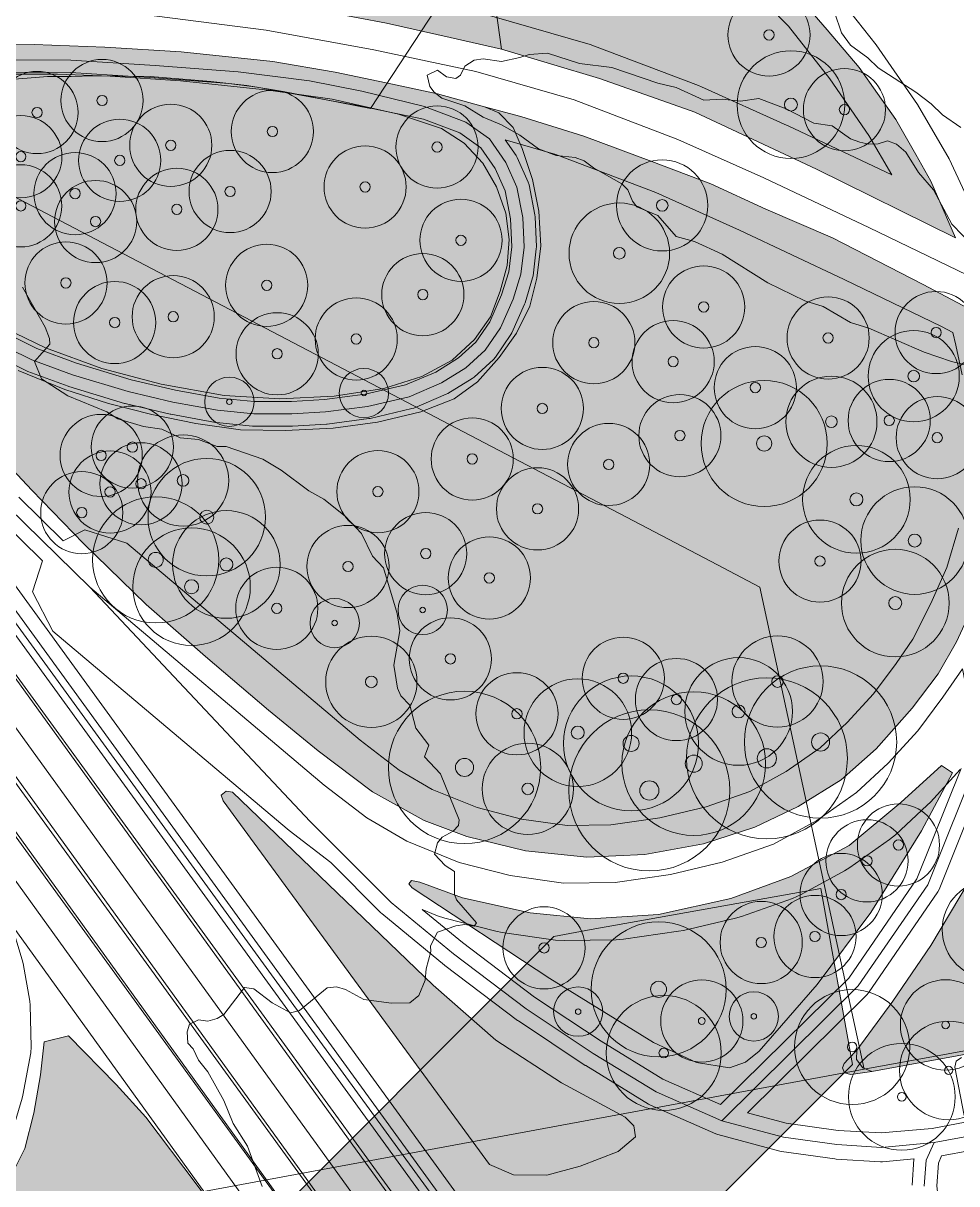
# Model space of a CAD drawing. Header units: metres. Extents: x -8 to 1190, y -11 to 1223.
# Drawn here: x 900 to 1013.7, y 630.9 to 772.1 of the extents above; entities that cross this region are included whole.
import ezdxf

# ---------------------------------------------------------------- set-up
doc = ezdxf.new("R2010")
doc.units = ezdxf.units.M
doc.header["$MEASUREMENT"] = 0
for name, color, linetype, lineweight, true_color in [('TPX_BUILDINGS_SHADOWS_HATCH', 7, 'CONTINUOUS', 0, 0x000000), ('TPX_BUILDINGS_SHADOWS_OUTLINES', 7, 'CONTINUOUS', 0, 0x000000), ('TPX_CADASTRES', 7, 'CONTINUOUS', 0, 0x646464), ('TPX_CONTOUR_LINES_5M', 7, 'CONTINUOUS', 0, 0x969696), ('TPX_RAILWAYS_AXES', 7, 'CONTINUOUS', 0, 0x464646), ('TPX_ROADS_AXES', 7, 'CONTINUOUS', 0, 0x323232), ('TPX_ROADS_CONTOURS', 7, 'CONTINUOUS', 0, 0x646464), ('TPX_VEGETATION_GREEN_SPACES', 7, 'CONTINUOUS', 0, 0x58ba48), ('TPX_VEGETATION_GREEN_SPACES_HATCH', 7, 'CONTINUOUS', 0, 0x58ba48), ('TPX_VEGETATION_TREES_INDIVIDUAL', 7, 'CONTINUOUS', 0, 0x136734)]:
    doc.layers.add(name, color=color, linetype=linetype, lineweight=lineweight, true_color=true_color)

# ---------------------------------------------------------------- blocks, each defined once
blk = doc.blocks.new('TREETR006_CR070')
at = {"layer": 'TPX_VEGETATION_TREES_INDIVIDUAL'}
for radius in [7, 0.583]:
    blk.add_circle((0, 0, 0.04), radius, dxfattribs=at)
blk = doc.blocks.new('TREETR009_CR072')
at = {"layer": 'TPX_VEGETATION_TREES_INDIVIDUAL'}
for radius in [7.15, 0.851]:
    blk.add_circle((0, 0, 0.04), radius, dxfattribs=at)
blk = doc.blocks.new('TREETR003_CR030')
at = {"layer": 'TPX_VEGETATION_TREES_INDIVIDUAL'}
for radius in [3, 0.333]:
    blk.add_circle((0, 0, 0.04), radius, dxfattribs=at)
blk = doc.blocks.new('TREETR005_CR065')
at = {"layer": 'TPX_VEGETATION_TREES_INDIVIDUAL'}
for radius in [6.5, 0.542]:
    blk.add_circle((0, 0, 0.04), radius, dxfattribs=at)
blk = doc.blocks.new('TREETR010_CR082')
at = {"layer": 'TPX_VEGETATION_TREES_INDIVIDUAL'}
for radius in [8.21, 0.978]:
    blk.add_circle((0, 0, 0.04), radius, dxfattribs=at)
blk = doc.blocks.new('TREETR008_CR066')
at = {"layer": 'TPX_VEGETATION_TREES_INDIVIDUAL'}
for radius in [6.55, 0.792]:
    blk.add_circle((0, 0, 0.04), radius, dxfattribs=at)
blk = doc.blocks.new('TREETR005_CR060')
at = {"layer": 'TPX_VEGETATION_TREES_INDIVIDUAL'}
for radius in [6, 0.5]:
    blk.add_circle((0, 0, 0.04), radius, dxfattribs=at)
blk = doc.blocks.new('TREETR011_CR093')
at = {"layer": 'TPX_VEGETATION_TREES_INDIVIDUAL'}
for radius in [9.27, 1.1]:
    blk.add_circle((0, 0, 0.04), radius, dxfattribs=at)
blk = doc.blocks.new('TREETR010_CR087')
at = {"layer": 'TPX_VEGETATION_TREES_INDIVIDUAL'}
for radius in [8.74, 1.04]:
    blk.add_circle((0, 0, 0.04), radius, dxfattribs=at)
blk = doc.blocks.new('TREETR005_CR055')
at = {"layer": 'TPX_VEGETATION_TREES_INDIVIDUAL'}
for radius in [5.5, 0.458]:
    blk.add_circle((0, 0, 0.04), radius, dxfattribs=at)
blk = doc.blocks.new('TREETR006_CR050')
at = {"layer": 'TPX_VEGETATION_TREES_INDIVIDUAL'}
for radius in [5, 0.625]:
    blk.add_circle((0, 0, 0.04), radius, dxfattribs=at)
blk = doc.blocks.new('TREETR007_CR061')
at = {"layer": 'TPX_VEGETATION_TREES_INDIVIDUAL'}
for radius in [6.12, 0.708]:
    blk.add_circle((0, 0, 0.04), radius, dxfattribs=at)
blk = doc.blocks.new('TREETR004_CR050')
at = {"layer": 'TPX_VEGETATION_TREES_INDIVIDUAL'}
for radius in [5, 0.417]:
    blk.add_circle((0, 0, 0.04), radius, dxfattribs=at)
blk = doc.blocks.new('TREETR009_CR077')
at = {"layer": 'TPX_VEGETATION_TREES_INDIVIDUAL'}
for radius in [7.68, 0.914]:
    blk.add_circle((0, 0, 0.04), radius, dxfattribs=at)
blk = doc.blocks.new('TREETR012_CR098')
at = {"layer": 'TPX_VEGETATION_TREES_INDIVIDUAL'}
for radius in [9.8, 1.17]:
    blk.add_circle((0, 0, 0.04), radius, dxfattribs=at)
blk = doc.blocks.new('TREETR007_CR056')
at = {"layer": 'TPX_VEGETATION_TREES_INDIVIDUAL'}
for radius in [5.55, 0.708]:
    blk.add_circle((0, 0, 0.04), radius, dxfattribs=at)

msp = doc.modelspace()

# ---------------------------------------------------------------- hatches: boundary and pattern name
at = {"layer": 'TPX_BUILDINGS_SHADOWS_HATCH'}
msp.add_hatch(color=256, dxfattribs=at).paths.add_polyline_path([(858.96, 602.04), (854.71, 597.8), (859.61, 598.74), (859.9, 597.27), (871.5, 599.51), (871.69, 598.58), (877.56, 599.62), (887.03, 576.02), (876.51, 573.69), (877.24, 569.92), (883.14, 570.96), (905.19, 574.88), (912.77, 576.28), (912.9, 575.56), (920.46, 576.96), (922.62, 565.65), (929.94, 567.02), (932.52, 553.36), (930.89, 553.06), (931.46, 550.07), (933.09, 550.39), (935.43, 537.96), (946.74, 549.27), (944.4, 561.7), (942.77, 561.38), (942.42, 563.26), (943.83, 564.67), (941.25, 578.33), (933.93, 576.96), (926.72, 569.75), (926.5, 570.89), (1000.98, 645.38), (997.12, 666.8), (975.07, 662.89), (969.17, 661.84), (964.64, 660.97), (888.18, 584.51), (880.82, 602.88), (876.08, 602.04), (875.93, 602.83), (875.75, 603.75), (864.14, 601.51), (863.86, 602.98), (858.96, 602.04)])
at = {"layer": 'TPX_VEGETATION_GREEN_SPACES_HATCH'}
for points in [[(930.39, 775.85), (930.33, 775.07), (931.2, 774.46), (933.17, 774.18), (937.36, 773.42), (944.27, 772.12), (952.01, 770.36), (958.24, 768.95), (970.19, 765.41), (981.79, 761.29), (996.59, 754.34), (1013.51, 746.01), (1010.51, 752.89), (1008.68, 756.13), (1006.26, 760.42), (1001.8, 766.72), (997.89, 771.31), (995.55, 774.04), (988.23, 781.46), (984.63, 784.79), (971.96, 783.22), (956.48, 781.08), (942.42, 778.71), (931.28, 776.45), (930.39, 775.85)], [(988.23, 781.46), (957.16, 776.86), (958.24, 768.95), (970.19, 765.41), (981.79, 761.29), (996.59, 754.34), (1013.51, 746.01), (1010.51, 752.89), (1008.68, 756.13), (1006.26, 760.42), (1001.8, 766.72), (997.89, 771.31), (995.55, 774.04), (988.23, 781.46)], [(867.47, 766.83), (864.68, 766.37), (866.49, 763.9), (867.99, 761.84), (869, 760.46), (868.08, 759.79), (866.75, 758.83), (865.26, 757.76), (875.54, 744.54), (892.3, 724.66), (901.09, 715.3), (907.38, 708.79), (915, 701.36), (922.24, 695.04), (929.88, 688.5), (935.92, 683.56), (942.55, 678.57), (948.84, 675.09), (954.03, 673.13), (961.18, 671.4), (968.62, 670.63), (975.71, 670.96), (982.84, 672.24), (989.08, 674.28), (994.37, 676.78), (999.58, 680.05), (1003.86, 683.83), (1008.25, 688.77), (1011.39, 692.95), (1013.61, 696.84), (1015.76, 701.49), (1017.34, 706.95), (1018.3, 714.43), (1018.42, 721.98), (1018.05, 727.23), (1017.39, 732.04), (1016.46, 736.66), (1009.55, 740.31), (998.55, 745.98), (990.44, 749.49), (983.73, 752.57), (976.56, 755.28), (968.29, 758.38), (960.59, 760.76), (956.19, 761.95), (950.46, 763.54), (944.98, 764.7), (938, 766.16), (930.42, 767.46), (919.28, 768.65), (909.97, 769.2), (901.36, 769.51), (892.15, 769.41), (886.58, 769.07), (881.11, 768.61), (876.1, 768.09), (871.54, 767.49), (867.47, 766.83)], [(869, 760.46), (868.08, 759.79), (872.03, 755.13), (875.4, 751.58), (880.08, 746.88), (883.9, 743.51), (888.32, 740.08), (894.23, 736.7), (902.75, 732.63), (909.59, 730.08), (916.84, 728.2), (924.51, 726.83), (931.27, 726.42), (937.89, 726.72), (943.92, 727.67), (948.55, 729.14), (952.26, 731.11), (954.98, 733.62), (956.92, 736.37), (958.09, 739.52), (958.94, 742.62), (959.17, 745.79), (958.78, 749), (957.64, 752.19), (955.99, 755.1), (953.71, 757.54), (950.96, 759.31), (945.72, 761.03), (937.63, 762.88), (929.91, 763.96), (919.17, 765.09), (910.61, 765.68), (904.21, 765.92), (898.3, 765.91), (892.74, 765.68), (887.28, 765.44), (882.4, 765.04), (879.87, 764.62), (877.88, 764.02), (876.23, 763.13), (870.22, 758.9), (869, 760.46)], [(887.96, 736.22), (875.54, 744.54), (892.3, 724.66), (901.09, 715.3), (907.38, 708.79), (915, 701.36), (922.24, 695.04), (929.88, 688.5), (935.92, 683.56), (942.55, 678.57), (948.84, 675.09), (954.03, 673.13), (961.18, 671.4), (968.62, 670.63), (975.71, 670.96), (982.84, 672.24), (989.08, 674.28), (994.37, 676.78), (999.58, 680.05), (1003.86, 683.83), (1008.25, 688.77), (1011.39, 692.95), (1013.61, 696.84), (1015.76, 701.49), (1017.34, 706.95), (1018.3, 714.43), (1018.42, 721.98), (1018.05, 727.23), (1017.39, 732.04), (1016.46, 736.66), (1009.55, 740.31), (998.55, 745.98), (990.44, 749.49), (983.73, 752.57), (976.56, 755.28), (968.29, 758.38), (960.59, 760.76), (956.19, 761.95), (957.91, 761.2), (959.68, 759.43), (960.78, 756.89), (962.03, 753.11), (962.81, 749.26), (963.03, 745.04), (962.54, 741.11), (961.69, 737.68), (960.06, 734.39), (957.95, 731.43), (955.35, 728.46), (952.5, 726.42), (948.45, 724.81), (943.16, 723.55), (937.75, 722.82), (931.96, 722.57), (926.47, 722.63), (921.05, 723.4), (915.68, 724.52), (910.44, 725.84), (905.1, 727.53), (899.42, 729.87), (887.96, 736.22)], [(999.95, 645.51), (999.74, 645), (1000.01, 644.39), (1000.77, 644.18), (1003.33, 644.54), (1026.07, 648.73), (1064.57, 655.57), (1139.87, 668.96), (1135.96, 671.64), (1128.7, 675.96), (1121.26, 680.22), (1099.32, 691.63), (1097.01, 692.83), (1072.54, 705.62), (1025.52, 731.61), (1026.98, 724.52), (1027.38, 717.11), (1027.15, 710.08), (1026.52, 703.99), (1025.97, 699.77), (1025.24, 694.93), (1023.54, 688.36), (1020.64, 679.9), (1015.31, 667.92), (1010.49, 659.86), (1005.88, 653.1), (1001.49, 647.14), (1000.43, 646.06), (999.95, 645.51)], [(1001.49, 647.14), (1001.46, 646.01), (1002.22, 645), (1003.33, 644.54), (1026.07, 648.73), (1026.49, 650.41), (1027.4, 654.19), (1027.57, 654.88), (1030.29, 661.2), (1032.81, 665.72), (1036.03, 669.39), (1040.8, 673.84), (1045.04, 676.97), (1048.91, 679.2), (1053.14, 681.08), (1058, 682.38), (1062.74, 683), (1068.31, 683), (1073.26, 682.35), (1078.88, 680.57), (1083.72, 678.69), (1088.17, 676.08), (1092.26, 673.16), (1095.96, 669.56), (1098.1, 666.73), (1099.11, 665.4), (1100.67, 663.31), (1134.78, 669.33), (1135.96, 671.64), (1128.7, 675.96), (1121.26, 680.22), (1099.32, 691.63), (1097.01, 692.83), (1072.54, 705.62), (1069.42, 706.08), (1065.4, 706.22), (1060.76, 705.04), (1053.82, 704.81), (1045.96, 705.92), (1040.08, 706.57), (1033.96, 705.32), (1029.12, 703.13), (1025.97, 699.77), (1025.24, 694.93), (1023.54, 688.36), (1020.64, 679.9), (1015.31, 667.92), (1010.49, 659.86), (1005.88, 653.1), (1001.49, 647.14)], [(947.29, 667.8), (946.99, 667.4), (947.36, 666.89), (964.15, 655.87), (976.76, 648.08), (982, 645.63), (986, 644.98), (987.94, 645.66), (989.62, 647.02), (996.68, 655.13), (1003.21, 663.91), (1009.35, 673.85), (1013.15, 680.91), (1011.79, 681.78), (1006.84, 677.29), (1000.58, 672.05), (993.48, 668.29), (986.15, 665.61), (977.34, 663.66), (969.08, 663.11), (961.76, 663.85), (953.49, 665.69), (948.32, 667.59), (947.29, 667.8)], [(924.73, 678.64), (924.13, 678.19), (924.39, 677.48), (956.8, 633.23), (959.72, 631.96), (963.78, 631.91), (967.83, 633.03), (972.44, 634.8), (974.57, 636.61), (974.34, 637.94), (973.29, 638.98), (965.57, 643.17), (957.56, 648.37), (949.94, 655.07), (925.52, 678.52), (924.73, 678.64)], [(876.71, 616.44), (871.82, 615.16), (895.78, 620.1), (901.06, 620.89), (905.39, 621.06), (909.69, 620.87), (912.66, 619.93), (916.16, 618.36), (927.96, 609.43), (930.46, 607.31), (931.98, 605.61), (932.69, 604.18), (939.67, 605.65), (938.68, 607.04), (921.1, 630.89), (914.98, 638.97), (911.36, 642.96), (905.56, 648.89), (902.58, 648.14), (902.16, 644.15), (901.35, 639.48), (900.24, 635.16), (898.49, 631.67), (895.53, 627.81), (891.85, 624.12), (886.9, 620.52), (881.36, 618.02), (876.71, 616.44)]]:
    msp.add_hatch(color=256, dxfattribs=at).paths.add_polyline_path(points)

# ---------------------------------------------------------------- linework, layer by layer
at = {"layer": 'TPX_BUILDINGS_SHADOWS_OUTLINES', "elevation": 0.04}
msp.add_lwpolyline([(926.5, 570.89), (1000.98, 645.38), (997.12, 666.8), (975.07, 662.89), (969.17, 661.84), (964.64, 660.97), (888.18, 584.51)], dxfattribs=at)
at = {"layer": 'TPX_CADASTRES', "elevation": 0.02}
msp.add_lwpolyline([(950.23, 773.77), (942.31, 761.74), (936.69, 762.83), (931.68, 763.82), (927.24, 764.52), (922.88, 765.02), (919, 765.37), (915.5, 765.62), (912.04, 765.66), (908.58, 765.7), (905.86, 765.64), (902.99, 765.64), (900.51, 765.42), (896.77, 765.16), (892.68, 764.74), (888.81, 764.14), (885.58, 763.68), (884.41, 763.43), (877.81, 762.08), (983.78, 706.59), (989.68, 703.5), (1002.39, 644.81), (1139.96, 669.95)], dxfattribs=at)
msp.add_lwpolyline([(831.6, 753.8), (829.06, 753.34), (855.45, 621.76), (856.25, 617.76), (1002.39, 644.81), (989.68, 703.5), (983.78, 706.59), (877.81, 762.08), (869.04, 760.51), (831.61, 753.8)], close=True, dxfattribs=at)
at = {"layer": 'TPX_CONTOUR_LINES_5M', "elevation": 0.05}
for points in [[(998.78, 773.47), (999.62, 770.95), (1000.74, 769.46), (1002.85, 767.89), (1004.09, 766.68), (1008.68, 763.71), (1010.54, 762.32), (1011.91, 760.95), (1014.15, 759.41)], [(1015.72, 744.89), (1013.07, 747.68), (1010.81, 751.86), (1008.99, 753.95), (1007.44, 756.42), (1006.32, 757.39), (1005.21, 757.79), (1004.09, 757.42), (1002.97, 757.38), (1001.85, 757.63), (1000.74, 758.04), (998.5, 759.61), (996.27, 759.96), (992.91, 761.71), (989.56, 762.97), (987.33, 762.63), (985.09, 762.88), (982.86, 762.77), (979.5, 764.31), (977.27, 764.84), (971.68, 766.72), (967.73, 767.2), (963.86, 768.47), (961.62, 768.33), (960.5, 767.93)], [(960.5, 767.93), (958.27, 767.44), (956.03, 767.79), (954.92, 767.62), (953.8, 766.91), (953.26, 765.8), (952.68, 765.38), (951.56, 765.61), (950.45, 766.39), (949.2, 765.8), (949.53, 764.41), (950.05, 763.71), (950.98, 763.01), (953.8, 762.08), (956.03, 760.68), (958.27, 759.75), (960.5, 758.48), (962.74, 756.82), (964.9, 756.04), (967.21, 755.77), (968.33, 755.38), (969.44, 754.51), (972.89, 752.56), (973.63, 751.86), (974.19, 750.47), (974.73, 749.77), (977.27, 748.7), (979.5, 746.16), (981.74, 745.54), (985.09, 744.02), (990.68, 740.54), (995.15, 738.34), (997.38, 737.63), (1000.74, 735.68), (1002.97, 734.99), (1009.68, 732.1), (1013.03, 730.93), (1015.26, 730.42)], [(929.14, 630.56), (927.32, 635.44), (925.58, 638.23), (924.44, 641.02), (922.5, 644.5), (921.39, 645.94), (920.74, 647.29), (920.08, 647.99), (920.01, 649.38), (920.27, 650.29), (921.39, 650.83), (922.51, 650.68), (923.63, 650.99), (924.45, 651.47), (926.98, 654.76), (928.1, 654.59), (930.33, 652.89), (932.57, 651.7), (933.68, 651.95), (937.04, 654.74), (938.15, 654.85), (939.27, 654.51), (941.51, 653.3), (944.86, 652.86), (947.09, 652.89), (948.21, 653.78), (948.95, 655.66), (949.08, 657.05), (949.65, 659.14), (949.62, 659.84), (950.45, 661.49), (952.68, 662.26), (953.8, 662.44), (954.92, 662.24), (955.19, 662.63), (952.76, 665.42), (952.54, 666.11), (952.53, 668.9), (951.41, 669.6), (950.11, 670.99), (950.48, 672.39), (951.01, 673.08), (952.37, 673.78), (953.01, 674.48), (953.09, 675.18), (950.83, 680.75), (948.9, 682.84), (949.42, 684.24), (947.83, 686.33), (947.1, 689.12), (945.98, 690.25), (945.59, 691.21), (945.15, 694), (945.89, 698.18), (945.57, 700.27), (943.87, 705.85), (942.56, 707.24), (941.2, 710.03), (939.24, 712.12), (936.61, 714.21), (934.8, 715.21), (931.45, 717.74), (929.21, 719.05), (924.74, 720.6), (923.63, 720.59), (921.39, 721.44), (919.16, 721.68), (916.92, 722.73), (914.69, 723.04), (911.56, 723.97), (910.22, 724.83), (905.47, 726.76), (902.26, 728.85), (901.43, 730.95), (903.29, 733.04), (903.26, 733.73), (902.71, 735.13), (899.94, 740.01)]]:
    msp.add_lwpolyline(points, dxfattribs=at)
at = {"layer": 'TPX_RAILWAYS_AXES', "elevation": 0.03}
for points in [[(503.25, 1218.59), (847.19, 744.72), (946.99, 607.2), (968.42, 575.43), (1008.22, 512.82)], [(1184.57, 271.44), (1149.77, 323.42), (1113.67, 378.15), (1079.37, 430.77), (1045.08, 483.39), (1019.87, 520.25), (972.84, 578.74), (950.08, 609.4), (850.27, 746.95), (507.95, 1218.59)], [(518.3, 1218.59), (609.33, 1092.09), (678.76, 999.55), (785.12, 851.41), (856.52, 751.46), (956.5, 613.89), (977.53, 581.95), (1015.05, 517.33), (1038.81, 479.12), (1073.11, 426.5), (1107.4, 373.89), (1143.51, 319.15), (1184.57, 257.83)], [(980.52, 584.29), (959.6, 616.05), (930.6, 655.87), (859.45, 753.57), (523.69, 1218.59)]]:
    msp.add_lwpolyline(points, dxfattribs=at)
at = {"layer": 'TPX_ROADS_AXES', "elevation": 0.03}
for points in [[(1008.35, 541.26), (1004.94, 544.83), (1001.68, 548.63), (998.04, 552.93), (975.67, 583.17), (967.72, 592.48), (960.42, 601.57), (853.6, 749.36), (513.54, 1218.59)], [(879.8, 775.48), (899.4, 774.22), (914.74, 773.19), (929.59, 771.26), (942.7, 768.87), (955.13, 766.26), (967.09, 762.79), (979.73, 757.98), (990.16, 753.31), (1002.96, 747.26), (1014.95, 741.45), (1024.64, 736.4), (1086.02, 702.89), (1109.25, 690.08), (1122.81, 682.29), (1138.16, 674.53), (1153.32, 667.54)], [(998.47, 776.36), (1003.84, 769.48), (1008.86, 762.24), (1012.75, 755.6), (1015.96, 748.64)], [(897.26, 767.66), (905.84, 767.62), (916.11, 766.98), (926.21, 766.21), (934.87, 765.12), (941.26, 763.85), (948.9, 762), (953.9, 760.09), (956.8, 758.05), (958.79, 755.18), (960.13, 752.18), (960.85, 748.49), (961, 744.85), (960.61, 741.57), (959.68, 738.52), (958.14, 735.06), (956.28, 732.32), (953.91, 730.18), (950.94, 728.34), (947.01, 726.67), (941.93, 725.49), (936.85, 724.83), (932.73, 724.59), (928.09, 724.57), (923.7, 725.01), (918.26, 726), (912.81, 727.28), (906.05, 729.33), (901.11, 731.16), (895.14, 734.08)], [(1008.35, 541.26), (1007.75, 544.9), (1006.5, 548.95), (1004.52, 553.61), (1003.1, 556.45), (979.58, 589.8), (956.54, 621.52), (885.38, 719.5), (875.1, 734.01), (862.07, 754.71)], [(908.15, 703.5), (898.25, 713.19), (889.38, 722.49), (878.18, 735.6), (862.07, 754.71)], [(869.96, 708.14), (957.13, 587.23)], [(1010.9, 635.89), (1004.48, 635.31), (999.07, 635.64), (992.56, 636.54), (985.05, 638.56), (977.07, 642.05), (969.42, 646.75), (961.27, 652.16), (952.41, 658.86), (944.82, 665.11), (934.96, 674.97), (908.15, 703.5)], [(1014.36, 693.55), (1011.95, 690.09), (1008.92, 686.02), (1005.3, 682.08), (1001.44, 678.49), (996.62, 675.11), (991.34, 672.19), (985.12, 670.01), (978.81, 668.53), (972.1, 667.56), (965.78, 667.48), (959.31, 668.39), (953.09, 669.99), (946.71, 672.56), (941.88, 675.42), (936.67, 679.41), (908.15, 703.5)], [(985.05, 638.56), (1001.66, 654.95), (1010.12, 667.27), (1016.42, 682.95), (1014.36, 693.55)], [(1086.95, 649.68), (1015.99, 636.85), (1010.9, 635.89)], [(1010.9, 635.89), (1009.94, 633.77), (1009.71, 630.6)]]:
    msp.add_lwpolyline(points, dxfattribs=at)
at = {"layer": 'TPX_ROADS_CONTOURS', "elevation": 0.03}
for points in [[(944.09, 775.73), (956.52, 777.95), (982.97, 781.77), (983.27, 781.5), (988.29, 776.77), (993.19, 771.75), (998.2, 765.33), (1002.96, 758.47), (1005.77, 753.67), (993.15, 759.64), (993.02, 759.69), (982.6, 764.37), (982.22, 764.52), (969.57, 769.33), (969.04, 769.51), (957.08, 772.98), (956.56, 773.11), (944.14, 775.72)], [(850.79, 759.19), (855.93, 760.22), (860.62, 753.73), (873.61, 733.08), (873.67, 733), (883.96, 718.47), (955.13, 620.49), (978.16, 588.78), (1001.6, 555.55), (1002.93, 552.88), (1003.2, 552.24), (1000.78, 555.11), (978.49, 585.25), (978.33, 585.44), (970.41, 594.71), (963.21, 603.7), (856.44, 751.41)], [(838.98, 756.82), (843.25, 757.68), (850.77, 747.3), (957.59, 599.52), (957.69, 599.38), (964.99, 590.29), (965.06, 590.2), (972.93, 580.99), (995.22, 550.85), (995.36, 550.67), (999.01, 546.37), (1002.29, 542.55), (1002.41, 542.41), (1002.97, 541.82), (995.4, 540.46), (991.98, 545.6), (991.93, 545.68), (990.63, 547.51), (984.77, 555.78), (984.72, 555.84), (973.23, 571.32), (966.09, 580.88), (959.97, 589.29), (872.8, 710.19)], [(1011.22, 630.64), (1011.42, 633.4), (1011.82, 634.28), (1015.33, 634.94), (1016.04, 631.1), (1016.32, 629.74), (1014.83, 629.49), (1011.45, 628.81)]]:
    msp.add_lwpolyline(points, close=True, dxfattribs=at)
for points in [[(897.26, 766.16), (905.78, 766.12), (916.01, 765.48), (925.08, 764.79), (928.51, 764.34), (941.35, 762), (948.77, 760.44), (953.19, 758.76), (955.72, 756.97), (957.48, 754.44), (958.69, 751.73), (959.36, 748.31), (959.5, 744.91), (959.13, 741.88), (958.27, 739.05), (956.82, 735.79), (955.14, 733.31), (953, 731.38), (950.25, 729.67), (946.55, 728.1), (941.66, 726.96), (936.71, 726.32), (932.68, 726.09), (928.17, 726.07), (923.91, 726.49), (918.57, 727.47), (913.2, 728.73), (906.53, 730.76), (901.7, 732.54), (895.84, 735.41)], [(894.48, 732.73), (900.45, 729.81), (900.59, 729.75), (905.53, 727.93), (905.61, 727.9), (912.37, 725.85), (912.47, 725.82), (917.92, 724.54), (917.99, 724.53), (923.43, 723.53), (923.56, 723.51), (927.95, 723.08), (928.1, 723.07), (932.74, 723.09), (932.82, 723.09), (936.94, 723.33), (937.04, 723.34), (942.12, 724), (942.27, 724.02), (947.35, 725.21), (947.6, 725.29), (951.53, 726.96), (951.73, 727.06), (954.7, 728.9), (954.92, 729.06), (957.29, 731.21), (957.52, 731.48), (959.38, 734.22), (959.51, 734.45), (961.05, 737.91), (961.12, 738.09), (962.04, 741.14), (962.1, 741.39), (962.49, 744.67), (962.5, 744.91), (962.35, 748.55), (962.32, 748.78), (961.6, 752.47), (961.5, 752.79), (960.16, 755.79), (960.02, 756.04), (958.7, 757.93), (964.86, 756.15), (977.05, 751.51), (987.23, 746.95), (999.94, 740.94), (1011.8, 735.2), (1013.18, 734.48), (1013.56, 732.92), (1014.32, 729.33)], [(957.26, 623.51), (886.8, 720.52)], [(1013.88, 710.67), (1012.47, 705.88), (1010.52, 701.5), (1008.33, 697.14), (1006.27, 694.19), (1003.52, 690.49), (1000.33, 687.02), (997.02, 683.94), (992.91, 681.05), (988.47, 678.61), (983.16, 676.74), (977.51, 675.42), (971.55, 674.56), (966.23, 674.48), (960.68, 675.26), (955.28, 676.66), (949.81, 678.86), (945.81, 681.23), (941.06, 684.87), (912.66, 708.85), (907.56, 710.48), (904.92, 709.11), (899.5, 714.42)], [(897.03, 711.94), (902.38, 706.7), (901.17, 702.91), (903.63, 698.15), (932.16, 674.06), (932.41, 673.86), (937.49, 669.97), (943.58, 663.87), (943.7, 663.76), (951.3, 657.5), (951.36, 657.46), (960.21, 650.77), (960.3, 650.71), (968.45, 645.29), (968.51, 645.26), (976.15, 640.56), (976.37, 640.44), (984.35, 636.95), (984.6, 636.87), (992.11, 634.85), (992.32, 634.81), (998.83, 633.91), (998.97, 633.89), (1004.37, 633.57), (1004.63, 633.57), (1008.46, 633.91), (1008.45, 633.88), (1008.22, 630.71)], [(1014.69, 638.38), (1010.66, 637.62), (1004.45, 637.07), (999.24, 637.38), (992.91, 638.26), (988.18, 639.53), (1002.71, 653.88), (1002.9, 654.1), (1011.36, 666.42), (1011.51, 666.71), (1017.81, 682.39)], [(1014.18, 681.41), (1008.79, 667.98), (1000.51, 655.92), (984.91, 640.53), (977.88, 643.6), (970.37, 648.22), (962.28, 653.59), (953.5, 660.23), (948.61, 664.25), (950.48, 663.5), (951.34, 663.22), (957.56, 661.61), (958.33, 661.46), (964.81, 660.54), (965.88, 660.48), (972.19, 660.56), (973.1, 660.63), (979.81, 661.61), (980.4, 661.72), (986.72, 663.2), (987.44, 663.41), (993.66, 665.59), (994.72, 666.07), (1000, 668.98), (1000.64, 669.38), (1005.46, 672.76), (1006.21, 673.36), (1010.07, 676.95), (1010.45, 677.34), (1014.07, 681.28)], [(895.67, 630.7), (898.24, 635.83), (898.47, 636.41), (899.92, 641.29), (900, 641.65), (900.96, 646.82), (901.02, 647.55), (900.88, 652.61), (900.83, 653.11), (900.04, 657.69), (899.93, 658.12), (898.61, 662.42), (939.73, 605.38)], [(1014.24, 646.23), (1013.6, 645.81), (1013.44, 645.06), (1014.54, 639.17)]]:
    msp.add_lwpolyline(points, dxfattribs=at)
at = {"layer": 'TPX_VEGETATION_GREEN_SPACES', "elevation": 0}
for points in [[(930.39, 775.85), (930.33, 775.07), (931.2, 774.46), (933.17, 774.18), (937.36, 773.42), (944.27, 772.12), (952.01, 770.36), (958.24, 768.95), (970.19, 765.41), (981.79, 761.29), (996.59, 754.34), (1013.51, 746.01), (1010.51, 752.89), (1008.68, 756.13), (1006.26, 760.42), (1001.8, 766.72), (997.89, 771.31), (995.55, 774.04), (988.23, 781.46), (984.63, 784.79), (971.96, 783.22), (956.48, 781.08), (942.42, 778.71), (931.28, 776.45)], [(988.23, 781.46), (957.16, 776.86), (958.24, 768.95), (970.19, 765.41), (981.79, 761.29), (996.59, 754.34), (1013.51, 746.01), (1010.51, 752.89), (1008.68, 756.13), (1006.26, 760.42), (1001.8, 766.72), (997.89, 771.31), (995.55, 774.04)], [(947.29, 667.8), (946.99, 667.4), (947.36, 666.89), (964.15, 655.87), (976.76, 648.08), (982, 645.63), (986, 644.98), (987.94, 645.66), (989.62, 647.02), (996.68, 655.13), (1003.21, 663.91), (1009.35, 673.85), (1013.15, 680.91), (1011.79, 681.78), (1006.84, 677.29), (1000.58, 672.05), (993.48, 668.29), (986.15, 665.61), (977.34, 663.66), (969.08, 663.11), (961.76, 663.85), (953.49, 665.69), (948.32, 667.59)], [(924.73, 678.64), (924.13, 678.19), (924.39, 677.48), (956.8, 633.23), (959.72, 631.96), (963.78, 631.91), (967.83, 633.03), (972.44, 634.8), (974.57, 636.61), (974.34, 637.94), (973.29, 638.98), (965.57, 643.17), (957.56, 648.37), (949.94, 655.07), (925.52, 678.52)]]:
    msp.add_lwpolyline(points, close=True, dxfattribs=at)
for points in [[(1016.46, 736.66), (1009.55, 740.31), (998.55, 745.98), (990.44, 749.49), (983.73, 752.57), (976.56, 755.28), (968.29, 758.38), (960.59, 760.76), (956.19, 761.95), (950.46, 763.54), (944.98, 764.7), (938, 766.16), (930.42, 767.46), (919.28, 768.65), (909.97, 769.2), (901.36, 769.51), (892.15, 769.41)], [(894.23, 736.7), (902.75, 732.63), (909.59, 730.08), (916.84, 728.2), (924.51, 726.83), (931.27, 726.42), (937.89, 726.72), (943.92, 727.67), (948.55, 729.14), (952.26, 731.11), (954.98, 733.62), (956.92, 736.37), (958.09, 739.52), (958.94, 742.62), (959.17, 745.79), (958.78, 749), (957.64, 752.19), (955.99, 755.1), (953.71, 757.54), (950.96, 759.31), (945.72, 761.03), (937.63, 762.88), (929.91, 763.96), (919.17, 765.09), (910.61, 765.68), (904.21, 765.92), (898.3, 765.91)], [(1016.46, 736.66), (1009.55, 740.31), (998.55, 745.98), (990.44, 749.49), (983.73, 752.57), (976.56, 755.28), (968.29, 758.38), (960.59, 760.76), (956.19, 761.95), (957.91, 761.2), (959.68, 759.43), (960.78, 756.89), (962.03, 753.11), (962.81, 749.26), (963.03, 745.04), (962.54, 741.11), (961.69, 737.68), (960.06, 734.39), (957.95, 731.43), (955.35, 728.46), (952.5, 726.42), (948.45, 724.81), (943.16, 723.55), (937.75, 722.82), (931.96, 722.57), (926.47, 722.63), (921.05, 723.4), (915.68, 724.52), (910.44, 725.84), (905.1, 727.53), (899.42, 729.87)], [(892.3, 724.66), (901.09, 715.3), (907.38, 708.79), (915, 701.36), (922.24, 695.04), (929.88, 688.5), (935.92, 683.56), (942.55, 678.57), (948.84, 675.09), (954.03, 673.13), (961.18, 671.4), (968.62, 670.63), (975.71, 670.96), (982.84, 672.24), (989.08, 674.28), (994.37, 676.78), (999.58, 680.05), (1003.86, 683.83), (1008.25, 688.77), (1011.39, 692.95), (1013.61, 696.84), (1015.76, 701.49)], [(892.3, 724.66), (901.09, 715.3), (907.38, 708.79), (915, 701.36), (922.24, 695.04), (929.88, 688.5), (935.92, 683.56), (942.55, 678.57), (948.84, 675.09), (954.03, 673.13), (961.18, 671.4), (968.62, 670.63), (975.71, 670.96), (982.84, 672.24), (989.08, 674.28), (994.37, 676.78), (999.58, 680.05), (1003.86, 683.83), (1008.25, 688.77), (1011.39, 692.95), (1013.61, 696.84), (1015.76, 701.49)], [(1015.31, 667.92), (1010.49, 659.86), (1005.88, 653.1), (1001.49, 647.14), (1000.43, 646.06), (999.95, 645.51), (999.74, 645), (1000.01, 644.39), (1000.77, 644.18), (1003.33, 644.54), (1026.07, 648.73)], [(1015.31, 667.92), (1010.49, 659.86), (1005.88, 653.1), (1001.49, 647.14), (1001.46, 646.01), (1002.22, 645), (1003.33, 644.54), (1026.07, 648.73)], [(938.68, 607.04), (921.1, 630.89), (914.98, 638.97), (911.36, 642.96), (905.56, 648.89), (902.58, 648.14), (902.16, 644.15), (901.35, 639.48), (900.24, 635.16), (898.49, 631.67), (895.53, 627.81)]]:
    msp.add_lwpolyline(points, dxfattribs=at)

# ---------------------------------------------------------------- block references
at = {"layer": 'TPX_VEGETATION_TREES_INDIVIDUAL'}
for name, p in [('TREETR006_CR050', (990.81, 770.69, 0.04)), ('TREETR008_CR066', (993.47, 762.21, 0.04)), ('TREETR006_CR050', (909.64, 762.71, 0.04)), ('TREETR006_CR050', (901.73, 761.25, 0.04)), ('TREETR006_CR050', (999.99, 761.6, 0.04)), ('TREETR006_CR050', (930.37, 758.94, 0.04)), ('TREETR006_CR050', (918, 757.26, 0.04)), ('TREETR006_CR050', (950.41, 757.05, 0.04)), ('TREETR006_CR050', (899.75, 755.88, 0.04)), ('TREETR006_CR050', (911.79, 755.43, 0.04)), ('TREETR006_CR050', (941.65, 752.19, 0.04)), ('TREETR006_CR050', (906.35, 751.38, 0.04)), ('TREETR006_CR050', (925.22, 751.64, 0.04)), ('TREETR006_CR050', (899.74, 749.89, 0.04)), ('TREETR006_CR050', (918.74, 749.47, 0.04)), ('TREETR007_CR056', (977.81, 749.95, 0.04)), ('TREETR006_CR050', (908.85, 747.98, 0.04)), ('TREETR006_CR050', (953.32, 745.7, 0.04)), ('TREETR007_CR061', (972.59, 744.12, 0.04)), ('TREETR006_CR050', (905.24, 740.51, 0.04)), ('TREETR006_CR050', (929.68, 740.22, 0.04)), ('TREETR006_CR050', (948.68, 739.09, 0.04)), ('TREETR006_CR050', (982.86, 737.59, 0.04)), ('TREETR006_CR050', (911.18, 735.69, 0.04)), ('TREETR006_CR050', (918.3, 736.4, 0.04)), ('TREETR006_CR050', (940.57, 733.69, 0.04)), ('TREETR006_CR050', (998, 733.81, 0.04)), ('TREETR006_CR050', (1011.15, 734.47, 0.04)), ('TREETR006_CR050', (969.49, 733.24, 0.04)), ('TREETR006_CR050', (930.95, 731.89, 0.04)), ('TREETR006_CR050', (979.14, 730.93, 0.04)), ('TREETR007_CR056', (1008.42, 729.17, 0.04)), ('TREETR006_CR050', (989.14, 727.77, 0.04)), ('TREETR006_CR050', (963.22, 725.24, 0.04)), ('TREETR003_CR030', (925.13, 726.05, 0.04)), ('TREETR003_CR030', (941.51, 727.11, 0.04)), ('TREETR007_CR056', (998.4, 723.62, 0.04)), ('TREETR009_CR077', (990.22, 720.97, 0.04)), ('TREETR006_CR050', (1005.44, 723.77, 0.04)), ('TREETR006_CR050', (979.96, 721.93, 0.04)), ('TREETR006_CR050', (1011.28, 721.68, 0.04)), ('TREETR006_CR050', (913.33, 720.53, 0.04)), ('TREETR006_CR050', (909.53, 719.52, 0.04)), ('TREETR006_CR050', (954.69, 719.09, 0.04)), ('TREETR006_CR050', (971.3, 718.42, 0.04)), ('TREETR007_CR056', (919.5, 716.47, 0.04)), ('TREETR006_CR050', (914.38, 716.07, 0.04)), ('TREETR008_CR066', (1001.45, 714.17, 0.04)), ('TREETR006_CR050', (910.61, 715.07, 0.04)), ('TREETR009_CR072', (922.38, 712.01, 0.04)), ('TREETR006_CR050', (943.21, 715.11, 0.04)), ('TREETR006_CR050', (907.17, 712.56, 0.04)), ('TREETR006_CR050', (962.64, 713.02, 0.04)), ('TREETR008_CR066', (1008.54, 709.16, 0.04)), ('TREETR009_CR077', (916.17, 706.81, 0.04)), ('TREETR008_CR066', (924.77, 706.25, 0.04)), ('TREETR006_CR050', (949.03, 707.57, 0.04)), ('TREETR009_CR072', (920.53, 703.54, 0.04)), ('TREETR006_CR050', (939.57, 706, 0.04)), ('TREETR006_CR050', (997.01, 706.66, 0.04)), ('TREETR006_CR050', (956.77, 704.61, 0.04)), ('TREETR008_CR066', (1006.18, 701.55, 0.04)), ('TREETR006_CR050', (930.9, 700.91, 0.04)), ('TREETR003_CR030', (948.66, 700.71, 0.04)), ('TREETR003_CR030', (937.95, 699.12, 0.04)), ('TREETR006_CR050', (952.03, 694.76, 0.04)), ('TREETR007_CR056', (942.41, 691.96, 0.04)), ('TREETR006_CR050', (973.07, 692.4, 0.04)), ('TREETR007_CR056', (991.84, 692, 0.04)), ('TREETR008_CR066', (987.11, 688.36, 0.04)), ('TREETR006_CR050', (979.54, 689.81, 0.04)), ('TREETR011_CR093', (997.08, 684.64, 0.04)), ('TREETR006_CR050', (960.13, 688.08, 0.04)), ('TREETR008_CR066', (967.54, 685.78, 0.04)), ('TREETR010_CR082', (974.02, 684.47, 0.04)), ('TREETR012_CR098', (990.55, 682.65, 0.04)), ('TREETR011_CR093', (953.75, 681.55, 0.04)), ('TREETR010_CR087', (981.65, 682.01, 0.04)), ('TREETR012_CR098', (976.24, 678.75, 0.04)), ('TREETR007_CR056', (961.45, 678.94, 0.04)), ('TREETR006_CR050', (1006.56, 672.11, 0.04)), ('TREETR006_CR050', (1002.74, 670.18, 0.04)), ('TREETR006_CR050', (999.59, 666.08, 0.04)), ('TREETR005_CR060', (1017.88, 661.82, 0.04)), ('TREETR006_CR050', (989.86, 660.24, 0.04)), ('TREETR006_CR050', (996.4, 660.97, 0.04)), ('TREETR006_CR050', (963.43, 659.59, 0.04)), ('TREETR010_CR082', (977.37, 654.54, 0.04)), ('TREETR004_CR050', (982.63, 650.69, 0.04)), ('TREETR005_CR055', (1012.3, 650.21, 0.04)), ('TREETR003_CR030', (967.58, 651.83, 0.04)), ('TREETR003_CR030', (988.96, 651.25, 0.04)), ('TREETR006_CR070', (1000.93, 647.52, 0.04)), ('TREETR006_CR070', (978, 646.8, 0.04)), ('TREETR005_CR060', (1012.68, 644.68, 0.04)), ('TREETR005_CR065', (1006.97, 641.46, 0.04))]:
    msp.add_blockref(name, p, dxfattribs=at)

doc.saveas('drawing.dxf')
